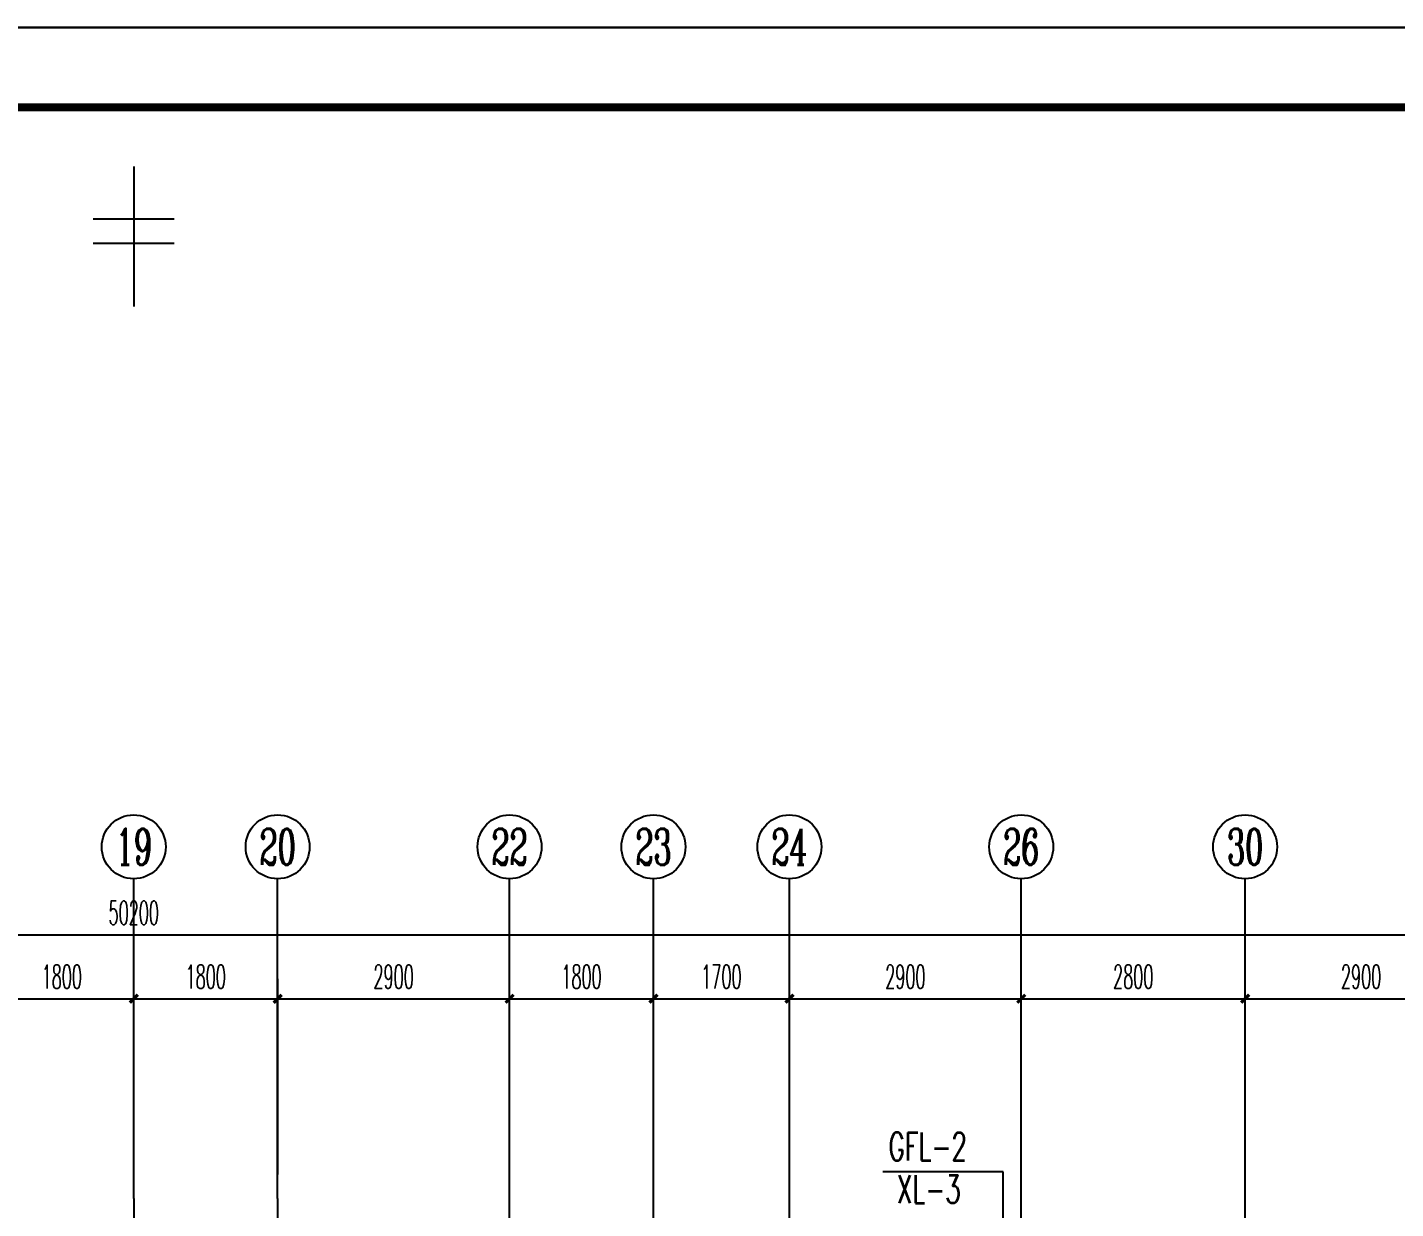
# Model space of a CAD drawing. Extents: x 27938 to 1507990, y 110129 to 923079.
# Drawn here: x 851586 to 868699, y 378249 to 393024 of the extents above; entities that cross this region are included whole.
import ezdxf
from ezdxf.enums import TextEntityAlignment as Align

# ---------------------------------------------------------------- set-up
doc = ezdxf.new("R2010")
doc.units = 0
doc.header["$LTSCALE"] = 1000
doc.header["$MEASUREMENT"] = 0
doc.linetypes.add('DOTE', pattern=[2.42, 2, -0.2, 0.02, -0.2])
for name, color, linetype in [('AXIS', 3, 'Continuous'), ('AXIS_TEXT', 7, 'Continuous'), ('DIM_不分区消火栓', 1, 'Continuous'), ('DIM_管井排水', 5, 'Continuous'), ('DOTE', 1, 'Continuous'), ('图框', 140, 'Continuous')]:
    doc.layers.add(name, color=color, linetype=linetype)
doc.layers.add('yichutu', color=7, linetype='Continuous', true_color=0xffffff, plot=False)
doc.styles.add('_TCH_AXIS', font='COMPLEX', dxfattribs={"bigfont": 'GBCBIG'})
doc.styles.add('_TCH_DIM_T3', font='SIMPLEX.shx', dxfattribs={"width": 0.494118, "bigfont": 'GBCBIG.shx'})
doc.styles.add('_TWT_SERIAL', font='SIMPLEX', dxfattribs={"width": 0.8, "height": 3.5, "bigfont": 'HZTXT'})
doc.styles.add('COMPLEX', font='COMPLEX')
doc.dimstyles.new('_TCH_ARCH&&100', dxfattribs={"dimtxt": 297.5, "dimasz": 100, "dimexe": 250, "dimexo": 300, "dimgap": 126.25, "dimtad": 1, "dimdec": 0, "dimzin": 0, "dimdsep": 46, "dimtxsty": '_TCH_DIM_T3', "dimblk": 'ARCHTICK', "dimcen": 0.09, "dimclrt": 4, "dimazin": 2, "dimtfac": 1, "dimtdec": 0, "dimtix": 1, "dimtmove": 2, "dimatfit": 3, "dimfxl": 100, "dimtolj": 1, "dimtzin": 0, "dimarcsym": 0})

# ---------------------------------------------------------------- blocks, each defined once
blk = doc.blocks.new('TK')
at = {"layer": '图框'}
blk.add_lwpolyline([(465375, 548714), (549475, 548714), (549475, 489314), (465375, 489314)], close=True, dxfattribs=at)
blk.add_lwpolyline([(465375, 548714), (549475, 548714), (549475, 489314), (465375, 489314)], close=True, dxfattribs=at)
at = {"layer": '图框', "const_width": 100}
blk.add_lwpolyline([(548475, 490314), (548475, 547714), (467875, 547714), (467875, 490314)], close=True, dxfattribs=at)
blk = doc.blocks.new('yct-841-594-84100-59399.9999999999-100-1000.0')
at = {"layer": 'yichutu', "color": 7, "true_color": 0xffffff}
blk.add_lwpolyline([(0, 0), (0, 59400), (84100, 59400), (84100, 0)], close=True, dxfattribs=at)
blk = doc.blocks.new('GDGDGDSDA')
at = {"layer": 'DOTE', "color": 0, "linetype": 'DOTE', "ltscale": 0.3}
for p, q in [((444335, 376108), (444335, 359558)), ((446135, 367858), (446135, 376108)), ((449035, 367858), (449035, 376108)), ((450835, 367858), (450835, 376108)), ((452535, 370658), (452535, 376108)), ((455435, 370059), (455435, 376108)), ((458235, 370059), (458235, 376108))]:
    blk.add_line(p, q, dxfattribs=at)
blk = doc.blocks.new('_ArchTick')
at = {"color": 0, "linetype": 'ByBlock', "const_width": 0.4}
blk.add_lwpolyline([(-0.5, -0.5), (0.5, 0.5)], dxfattribs=at)
blk = doc.blocks.new('*D1077')
at = {"layer": 'AXIS', "color": 0, "lineweight": -2}
for p, q in [((866817, 378674), (866817, 381124)), ((869717, 378674), (869717, 381124)), ((866817, 380874), (869717, 380874))]:
    blk.add_line(p, q, dxfattribs=at)
at = {"layer": 'Defpoints', "color": 0}
for p in [(869717, 380874), (866817, 378374), (869717, 378374)]:
    blk.add_point(p, dxfattribs=at)
at = {"layer": 'AXIS', "color": 0, "lineweight": -2, "xscale": 100, "yscale": 100, "zscale": 100, "rotation": 180}
blk.add_blockref('_ArchTick', (866817, 380874), dxfattribs=at)
at = {"layer": 'AXIS', "color": 0, "lineweight": -2, "xscale": 100, "yscale": 100, "zscale": 100}
blk.add_blockref('_ArchTick', (869717, 380874), dxfattribs=at)
at = {"layer": 'AXIS', "color": 4, "insert": (868267, 381149), "char_height": 297.5, "attachment_point": 5, "style": '_TCH_DIM_T3'}
blk.add_mtext('\\A1;2900', dxfattribs=at)
blk = doc.blocks.new('*D1078')
at = {"layer": 'AXIS', "color": 0, "lineweight": -2}
for p, q in [((864017, 378674), (864017, 381124)), ((866817, 378674), (866817, 381124)), ((864017, 380874), (866817, 380874))]:
    blk.add_line(p, q, dxfattribs=at)
at = {"layer": 'Defpoints', "color": 0}
for p in [(866817, 380874), (864017, 378374), (866817, 378374)]:
    blk.add_point(p, dxfattribs=at)
at = {"layer": 'AXIS', "color": 0, "lineweight": -2, "xscale": 100, "yscale": 100, "zscale": 100, "rotation": 180}
blk.add_blockref('_ArchTick', (864017, 380874), dxfattribs=at)
at = {"layer": 'AXIS', "color": 0, "lineweight": -2, "xscale": 100, "yscale": 100, "zscale": 100}
blk.add_blockref('_ArchTick', (866817, 380874), dxfattribs=at)
at = {"layer": 'AXIS', "color": 4, "insert": (865417, 381149), "char_height": 297.5, "attachment_point": 5, "style": '_TCH_DIM_T3'}
blk.add_mtext('\\A1;2800', dxfattribs=at)
blk = doc.blocks.new('*D1079')
at = {"layer": 'AXIS', "color": 0, "lineweight": -2}
for p, q in [((861117, 378674), (861117, 381124)), ((864017, 378674), (864017, 381124)), ((861117, 380874), (864017, 380874))]:
    blk.add_line(p, q, dxfattribs=at)
at = {"layer": 'Defpoints', "color": 0}
for p in [(864017, 380874), (861117, 378374), (864017, 378374)]:
    blk.add_point(p, dxfattribs=at)
at = {"layer": 'AXIS', "color": 0, "lineweight": -2, "xscale": 100, "yscale": 100, "zscale": 100, "rotation": 180}
blk.add_blockref('_ArchTick', (861117, 380874), dxfattribs=at)
at = {"layer": 'AXIS', "color": 0, "lineweight": -2, "xscale": 100, "yscale": 100, "zscale": 100}
blk.add_blockref('_ArchTick', (864017, 380874), dxfattribs=at)
at = {"layer": 'AXIS', "color": 4, "insert": (862567, 381149), "char_height": 297.5, "attachment_point": 5, "style": '_TCH_DIM_T3'}
blk.add_mtext('\\A1;2900', dxfattribs=at)
blk = doc.blocks.new('*D1080')
at = {"layer": 'AXIS', "color": 0, "lineweight": -2}
for p, q in [((859417, 378674), (859417, 381124)), ((861117, 378674), (861117, 381124)), ((859417, 380874), (861117, 380874))]:
    blk.add_line(p, q, dxfattribs=at)
at = {"layer": 'Defpoints', "color": 0}
for p in [(861117, 380874), (859417, 378374), (861117, 378374)]:
    blk.add_point(p, dxfattribs=at)
at = {"layer": 'AXIS', "color": 0, "lineweight": -2, "xscale": 100, "yscale": 100, "zscale": 100, "rotation": 180}
blk.add_blockref('_ArchTick', (859417, 380874), dxfattribs=at)
at = {"layer": 'AXIS', "color": 0, "lineweight": -2, "xscale": 100, "yscale": 100, "zscale": 100}
blk.add_blockref('_ArchTick', (861117, 380874), dxfattribs=at)
at = {"layer": 'AXIS', "color": 4, "insert": (860267, 381149), "char_height": 297.5, "attachment_point": 5, "style": '_TCH_DIM_T3'}
blk.add_mtext('\\A1;1700', dxfattribs=at)
blk = doc.blocks.new('*D1081')
at = {"layer": 'AXIS', "color": 0, "lineweight": -2}
for p, q in [((857617, 378674), (857617, 381124)), ((859417, 378674), (859417, 381124)), ((857617, 380874), (859417, 380874))]:
    blk.add_line(p, q, dxfattribs=at)
at = {"layer": 'Defpoints', "color": 0}
for p in [(859417, 380874), (857617, 378374), (859417, 378374)]:
    blk.add_point(p, dxfattribs=at)
at = {"layer": 'AXIS', "color": 0, "lineweight": -2, "xscale": 100, "yscale": 100, "zscale": 100, "rotation": 180}
blk.add_blockref('_ArchTick', (857617, 380874), dxfattribs=at)
at = {"layer": 'AXIS', "color": 0, "lineweight": -2, "xscale": 100, "yscale": 100, "zscale": 100}
blk.add_blockref('_ArchTick', (859417, 380874), dxfattribs=at)
at = {"layer": 'AXIS', "color": 4, "insert": (858517, 381149), "char_height": 297.5, "attachment_point": 5, "style": '_TCH_DIM_T3'}
blk.add_mtext('\\A1;1800', dxfattribs=at)
blk = doc.blocks.new('*D1082')
at = {"layer": 'AXIS', "color": 0, "lineweight": -2}
for p, q in [((854717, 378674), (854717, 381124)), ((857617, 378674), (857617, 381124)), ((854717, 380874), (857617, 380874))]:
    blk.add_line(p, q, dxfattribs=at)
at = {"layer": 'Defpoints', "color": 0}
for p in [(857617, 380874), (854717, 378374), (857617, 378374)]:
    blk.add_point(p, dxfattribs=at)
at = {"layer": 'AXIS', "color": 0, "lineweight": -2, "xscale": 100, "yscale": 100, "zscale": 100, "rotation": 180}
blk.add_blockref('_ArchTick', (854717, 380874), dxfattribs=at)
at = {"layer": 'AXIS', "color": 0, "lineweight": -2, "xscale": 100, "yscale": 100, "zscale": 100}
blk.add_blockref('_ArchTick', (857617, 380874), dxfattribs=at)
at = {"layer": 'AXIS', "color": 4, "insert": (856167, 381149), "char_height": 297.5, "attachment_point": 5, "style": '_TCH_DIM_T3'}
blk.add_mtext('\\A1;2900', dxfattribs=at)
blk = doc.blocks.new('*D1083')
at = {"layer": 'AXIS', "color": 0, "lineweight": -2}
for p, q in [((852917, 378674), (852917, 381124)), ((854717, 378674), (854717, 381124)), ((852917, 380874), (854717, 380874))]:
    blk.add_line(p, q, dxfattribs=at)
at = {"layer": 'Defpoints', "color": 0}
for p in [(854717, 380874), (852917, 378374), (854717, 378374)]:
    blk.add_point(p, dxfattribs=at)
at = {"layer": 'AXIS', "color": 0, "lineweight": -2, "xscale": 100, "yscale": 100, "zscale": 100, "rotation": 180}
blk.add_blockref('_ArchTick', (852917, 380874), dxfattribs=at)
at = {"layer": 'AXIS', "color": 0, "lineweight": -2, "xscale": 100, "yscale": 100, "zscale": 100}
blk.add_blockref('_ArchTick', (854717, 380874), dxfattribs=at)
at = {"layer": 'AXIS', "color": 4, "insert": (853817, 381149), "char_height": 297.5, "attachment_point": 5, "style": '_TCH_DIM_T3'}
blk.add_mtext('\\A1;1800', dxfattribs=at)
blk = doc.blocks.new('*D1095')
at = {"layer": 'AXIS', "color": 0, "lineweight": -2}
for p, q in [((851117, 378674), (851117, 381124)), ((852917, 378674), (852917, 381124)), ((851117, 380874), (852917, 380874))]:
    blk.add_line(p, q, dxfattribs=at)
at = {"layer": 'Defpoints', "color": 0}
for p in [(852917, 380874), (851117, 378374), (852917, 378374)]:
    blk.add_point(p, dxfattribs=at)
at = {"layer": 'AXIS', "color": 0, "lineweight": -2, "xscale": 100, "yscale": 100, "zscale": 100, "rotation": 180}
blk.add_blockref('_ArchTick', (851117, 380874), dxfattribs=at)
at = {"layer": 'AXIS', "color": 0, "lineweight": -2, "xscale": 100, "yscale": 100, "zscale": 100}
blk.add_blockref('_ArchTick', (852917, 380874), dxfattribs=at)
at = {"layer": 'AXIS', "color": 4, "insert": (852017, 381149), "char_height": 297.5, "attachment_point": 5, "style": '_TCH_DIM_T3'}
blk.add_mtext('\\A1;1800', dxfattribs=at)
blk = doc.blocks.new('*D1096')
at = {"layer": 'AXIS', "color": 0, "lineweight": -2}
for p, q in [((827817, 378674), (827817, 381924)), ((878017, 378674), (878017, 381924)), ((827817, 381674), (878017, 381674))]:
    blk.add_line(p, q, dxfattribs=at)
at = {"layer": 'Defpoints', "color": 0}
for p in [(878017, 381674), (827817, 378374), (878017, 378374)]:
    blk.add_point(p, dxfattribs=at)
at = {"layer": 'AXIS', "color": 0, "lineweight": -2, "xscale": 100, "yscale": 100, "zscale": 100, "rotation": 180}
blk.add_blockref('_ArchTick', (827817, 381674), dxfattribs=at)
at = {"layer": 'AXIS', "color": 0, "lineweight": -2, "xscale": 100, "yscale": 100, "zscale": 100}
blk.add_blockref('_ArchTick', (878017, 381674), dxfattribs=at)
at = {"layer": 'AXIS', "color": 4, "insert": (852917, 381949), "char_height": 297.5, "attachment_point": 5, "style": '_TCH_DIM_T3'}
blk.add_mtext('\\A1;50200', dxfattribs=at)
blk = doc.blocks.new('_AXISO')
at = {"color": 0}
blk.add_circle((0, 0), 0.5, dxfattribs=at)
at = {"layer": 'AXIS_TEXT', "color": 0, "style": 'COMPLEX', "width": 1.041667}
blk.add_attdef('A', text='', height=0.56, dxfattribs=at).set_placement((-0.25, -0.28), (0.25, -0.28), align=Align.FIT)

msp = doc.modelspace()

# ---------------------------------------------------------------- linework, layer by layer
at = {"color": 8}
for p, q in [((852916.6, 391284.9), (852916.6, 389533.8)), ((852916.6, 391284.9), (852916.6, 389533.8)), ((852409.2, 390628.2), (853424, 390628.2)), ((852409.2, 390628.2), (853424, 390628.2)), ((852409.2, 390324.9), (853424, 390324.9)), ((852409.2, 390324.9), (853424, 390324.9))]:
    msp.add_line(p, q, dxfattribs=at)
at = {"layer": 'AXIS', "color": 8}
for p, q in [((852916.6, 378373.7), (852916.6, 382373.7)), ((854716.6, 378373.7), (854716.6, 382373.7)), ((857616.6, 378373.7), (857616.6, 382373.7)), ((859416.6, 378373.7), (859416.6, 382373.7)), ((861116.6, 378373.7), (861116.6, 382373.7)), ((864016.6, 378373.7), (864016.6, 382373.7)), ((866816.6, 378373.7), (866816.6, 382373.7))]:
    msp.add_line(p, q, dxfattribs=at)
at = {"layer": 'DIM_管井排水'}
for p, q in [((863791.6, 378710.4), (862287.2, 378710.4)), ((863791.6, 374948.7), (863791.6, 378710.4))]:
    msp.add_line(p, q, dxfattribs=at)

# ---------------------------------------------------------------- block references
msp.add_blockref('TK', (348239.1, -155690.1))
at = {"layer": 'AXIS', "color": 8}
ref = msp.add_blockref('_AXISO', (852916.6, 382773.7), dxfattribs=dict(at, xscale=800, yscale=800, zscale=800))
ref.add_attrib('A', '19', dxfattribs={"layer": 'AXIS_TEXT', "color": 8, "ltscale": 0.5, "height": 452.55, "style": '_TCH_AXIS', "width": 0.724138}).set_placement((852690.3, 382547.5), (853142.9, 382547.5), align=Align.FIT)
ref = msp.add_blockref('_AXISO', (854716.6, 382773.7), dxfattribs=dict(at, xscale=800, yscale=800, zscale=800))
ref.add_attrib('A', '20', dxfattribs={"layer": 'AXIS_TEXT', "color": 8, "ltscale": 0.5, "height": 452.55, "style": '_TCH_AXIS', "width": 0.617647}).set_placement((854490.3, 382547.5), (854942.9, 382547.5), align=Align.FIT)
ref = msp.add_blockref('_AXISO', (857616.6, 382773.7), dxfattribs=dict(at, xscale=800, yscale=800, zscale=800))
ref.add_attrib('A', '22', dxfattribs={"layer": 'AXIS_TEXT', "color": 8, "ltscale": 0.5, "height": 452.55, "style": '_TCH_AXIS', "width": 0.617647}).set_placement((857390.3, 382547.5), (857842.9, 382547.5), align=Align.FIT)
ref = msp.add_blockref('_AXISO', (859416.6, 382773.7), dxfattribs=dict(at, xscale=800, yscale=800, zscale=800))
ref.add_attrib('A', '23', dxfattribs={"layer": 'AXIS_TEXT', "color": 8, "ltscale": 0.5, "height": 452.55, "style": '_TCH_AXIS', "width": 0.617647}).set_placement((859190.3, 382547.5), (859642.9, 382547.5), align=Align.FIT)
ref = msp.add_blockref('_AXISO', (861116.6, 382773.7), dxfattribs=dict(at, xscale=800, yscale=800, zscale=800))
ref.add_attrib('A', '24', dxfattribs={"layer": 'AXIS_TEXT', "color": 8, "ltscale": 0.5, "height": 452.55, "style": '_TCH_AXIS', "width": 0.583333}).set_placement((860890.3, 382547.5), (861342.9, 382547.5), align=Align.FIT)
ref = msp.add_blockref('_AXISO', (864016.6, 382773.7), dxfattribs=dict(at, xscale=800, yscale=800, zscale=800))
ref.add_attrib('A', '26', dxfattribs={"layer": 'AXIS_TEXT', "color": 8, "ltscale": 0.5, "height": 452.55, "style": '_TCH_AXIS', "width": 0.617647}).set_placement((863790.3, 382547.5), (864242.9, 382547.5), align=Align.FIT)
ref = msp.add_blockref('_AXISO', (866816.6, 382773.7), dxfattribs=dict(at, xscale=800, yscale=800, zscale=800))
ref.add_attrib('A', '30', dxfattribs={"layer": 'AXIS_TEXT', "color": 8, "ltscale": 0.5, "height": 452.55, "style": '_TCH_AXIS', "width": 0.636364}).set_placement((866590.3, 382547.5), (867042.9, 382547.5), align=Align.FIT)
at = {"layer": 'DOTE', "color": 169}
msp.add_blockref('GDGDGDSDA', (408581.8, 2265.4), dxfattribs=at)
at = {"layer": 'yichutu'}
msp.add_blockref('yct-841-594-84100-59399.9999999999-100-1000.0', (813614.1, 333623.5), dxfattribs=at)

# ---------------------------------------------------------------- texts
at = {"layer": 'DIM_不分区消火栓', "color": 7, "style": '_TWT_SERIAL', "width": 0.64}
msp.add_text('XL-3', height=350, dxfattribs=at).set_placement((862461.8, 378318.6))
at = {"layer": 'DIM_管井排水', "color": 7, "style": '_TWT_SERIAL', "width": 0.64}
msp.add_text('GFL-2', height=350, dxfattribs=at).set_placement((862357.2, 378850.4))

# ---------------------------------------------------------------- dimensions: what is measured, and where the dimension line sits
at = {"layer": 'AXIS', "color": 8}
for p1, p2, distance, picture, middle in [((827816.6, 378373.7), (878016.6, 378373.7), 3300, '*D1096', (852916.6, 381948.7)), ((851116.6, 378373.7), (852916.6, 378373.7), 2500, '*D1095', (852016.6, 381148.7)), ((852916.6, 378373.7), (854716.6, 378373.7), 2500, '*D1083', (853816.6, 381148.7)), ((854716.6, 378373.7), (857616.6, 378373.7), 2500, '*D1082', (856166.6, 381148.7)), ((857616.6, 378373.7), (859416.6, 378373.7), 2500, '*D1081', (858516.6, 381148.7)), ((859416.6, 378373.7), (861116.6, 378373.7), 2500, '*D1080', (860266.6, 381148.7)), ((861116.6, 378373.7), (864016.6, 378373.7), 2500, '*D1079', (862566.6, 381148.7)), ((864016.6, 378373.7), (866816.6, 378373.7), 2500, '*D1078', (865416.6, 381148.7)), ((866816.6, 378373.7), (869716.6, 378373.7), 2500, '*D1077', (868266.6, 381148.7))]:
    dim = msp.add_aligned_dim(p1=p1, p2=p2, distance=distance, dimstyle='_TCH_ARCH&&100', dxfattribs=at)
    dim.commit()
    dim.dimension.update_dxf_attribs({"geometry": picture, "text_midpoint": middle})

doc.saveas('drawing.dxf')
